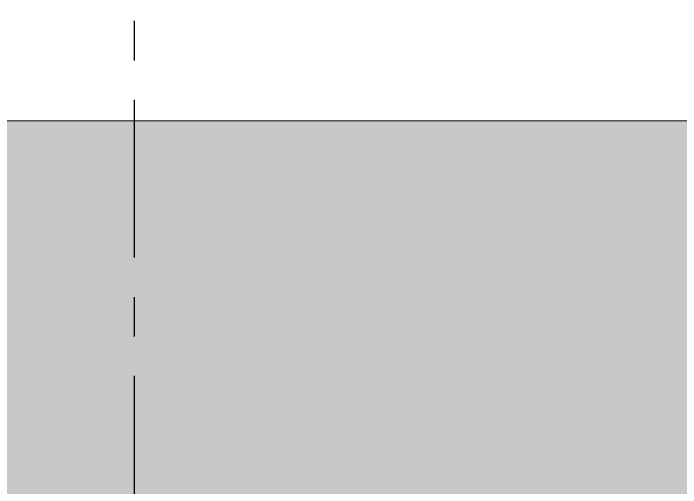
# Model space of a CAD drawing. Header units: inches. Extents: x -4110 to -1807, y 11006 to 12281.
# Drawn here: x -3787.707 to -3785.593, y 11751.527 to 11753.03 of the extents above; entities that cross this region are included whole.
import ezdxf

# ---------------------------------------------------------------- set-up
doc = ezdxf.new("R2010")
doc.units = ezdxf.units.IN
doc.header["$MEASUREMENT"] = 0
doc.linetypes.add('Grid Line 1_2_', pattern=[0.875, 0.5, -0.125, 0.125, -0.125])
for name, color, linetype, lineweight in [('0-1', 7, 'Continuous', 5), ('A-WALL', 113, 'Continuous', 18), ('A-WALL-PATT-5', 111, 'Continuous', 9), ('S-GRID-1', 1, 'Grid Line 1_2_', 30)]:
    doc.layers.add(name, color=color, linetype=linetype, lineweight=lineweight)

# ---------------------------------------------------------------- blocks, each defined once
blk = doc.blocks.new('CTR - 1st Phase - Structure_rvt-1-ENLARGED RCP - 3RD FLOOR PLAN - EAST')
at = {"layer": 'S-GRID-1'}
blk.add_line((-3787.3237, 11005.881), (-3787.3237, 12247.5006), dxfattribs=at)

msp = doc.modelspace()

# ---------------------------------------------------------------- hatches: boundary and pattern name
at = {"layer": 'A-WALL-PATT-5'}
h = msp.add_hatch(dxfattribs=at)
h.set_pattern_fill('FP_22', color=256, style=0, pattern_type=2)
h.set_pattern_definition([(45, (0, 0), (-6.335677, 6.335677), []), (45, (0, 9.6), (-6.335677, 6.335677), [])])
h.paths.add_polyline_path([(-3555.317, 11752.6894), (-3501.6737, 11752.6894), (-3501.6737, 11753.1894), (-3852.4737, 11753.1894), (-3852.4737, 11752.6894), (-3555.3421, 11752.6894)], flags=0)
h = msp.add_hatch(dxfattribs=at)
h.set_pattern_fill('FP_2', color=256, style=0, pattern_type=2)
h.set_pattern_definition([(161.57, (0.32, 0.32), (-2.560496185, -0.000537386), [0, -18.214, 2.022, 0]), (18.43, (-0.32, 0.32), (-2.560496185, 0.000537386), [0, -18.214, 2.022, 0]), (108.43, (0.32, 0.32), (1.27922091, -6.400876726), [6.07, -14.166]), (71.57, (-0.32, 0.32), (1.27922091, 6.400876726), [6.07, -14.166])])
h.paths.add_polyline_path([(-3622.9476, 11747.1894), (-3504.6737, 11747.1894), (-3504.6737, 11747.4394), (-3501.6737, 11747.4394), (-3501.6737, 11752.6894), (-3852.4737, 11752.6894), (-3852.4737, 11747.1894), (-3690.3061, 11747.1894)], flags=0)

# ---------------------------------------------------------------- linework, layer by layer
at = {"layer": 'A-WALL'}
msp.add_line((-3852.4737, 11752.6894), (-3501.6737, 11752.6894), dxfattribs=at)

# ---------------------------------------------------------------- block references
at = {"layer": '0-1'}
msp.add_blockref('CTR - 1st Phase - Structure_rvt-1-ENLARGED RCP - 3RD FLOOR PLAN - EAST', (0, 0), dxfattribs=at)

doc.saveas('drawing.dxf')
